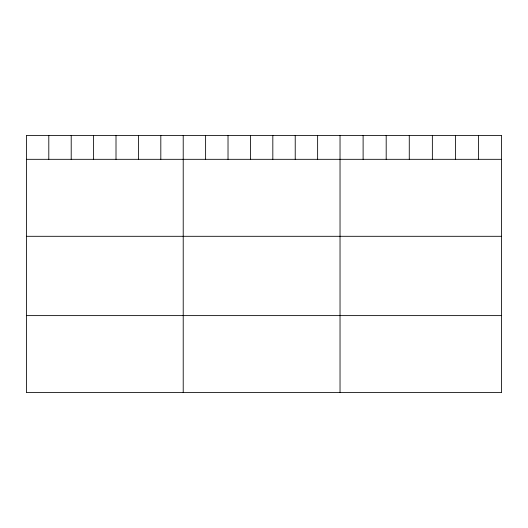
<?xml version="1.0" encoding="UTF-8"?>
<svg xmlns="http://www.w3.org/2000/svg" width="528" height="528" viewBox="0 0 528 528"><rect width="100%" height="100%" fill="white"/><g stroke="black" fill="none" stroke-linecap="round" stroke-linejoin="round"><path stroke-width="0.79" d="M501.6 159.317L501.6 392.601L26.4 392.601L26.4 135.399L501.6 135.399L501.6 159.317L26.4 159.317M26.4 236.3L501.6 236.3M26.4 315.619L501.6 315.619M478.52 135.399L478.52 159.317M455.44 135.399L455.44 159.317M432.359 135.399L432.359 159.317M409.273 135.399L409.273 159.317M386.192 135.399L386.192 159.317M363.112 135.399L363.112 159.317M340.032 135.399L340.032 392.601M317.632 135.399L317.632 159.317M295.225 135.399L295.225 159.317M272.824 135.399L272.824 159.317M250.424 135.399L250.424 159.317M228.023 135.399L228.023 159.317M205.616 135.399L205.616 159.317M183.216 135.399L183.216 392.601M160.816 135.399L160.816 159.317M138.409 135.399L138.409 159.317M116.008 135.399L116.008 159.317M93.608 135.399L93.608 159.317M71.207 135.399L71.207 159.317M48.8 135.399L48.8 159.317"/></g></svg>
